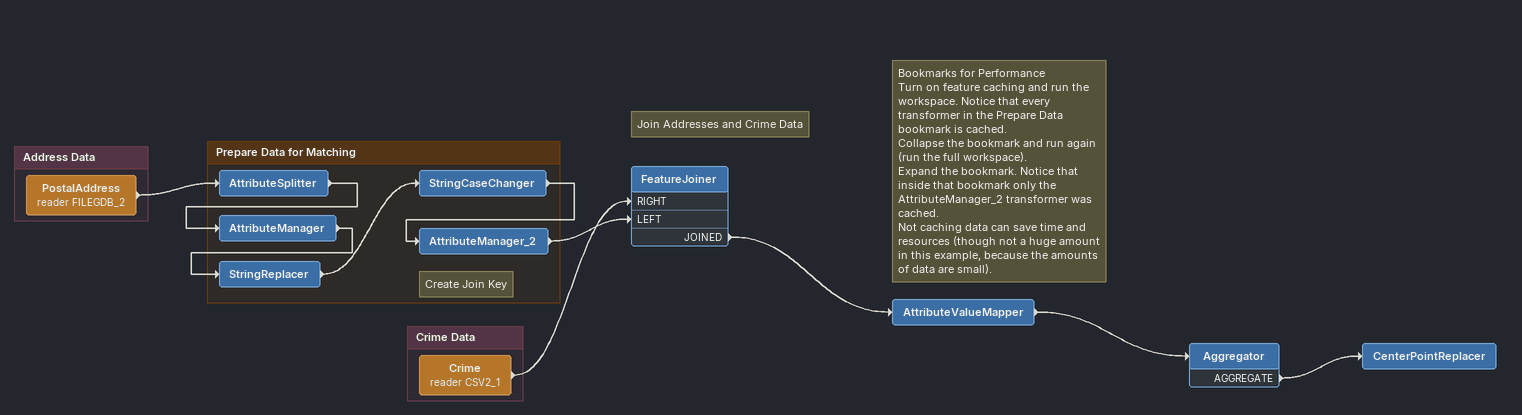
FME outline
Note: Join Addresses and Crime Data
Note: Bookmarks for Performance / Turn on feature caching and run the workspace. Notice that every transformer in the Prepare Data bookmark is cached. / Collapse the bookmark and run again (run the full workspace). / Expand the bookmark. Notice that inside that bookmark only the AttributeManager_2 transformer was cached. / Not caching data can save time and resources (though not a huge amount in this example, because the amounts of data are small).
FeatureJoiner
    JOINED -> AttributeValueMapper
AttributeValueMapper
    -> Aggregator
Aggregator
    AGGREGATE -> CenterPointReplacer
CenterPointReplacer

Bookmark: Address Data
PostalAddress (reader FILEGDB_2)
    -> AttributeSplitter

Bookmark: Prepare Data for Matching
AttributeSplitter
    -> AttributeManager
AttributeManager
    -> StringReplacer
StringReplacer
    -> StringCaseChanger
StringCaseChanger
    -> AttributeManager_2
Note: Create Join Key
AttributeManager_2
    -> FeatureJoiner [LEFT]

Bookmark: Crime Data
Crime (reader CSV2_1)
    -> FeatureJoiner [RIGHT]
